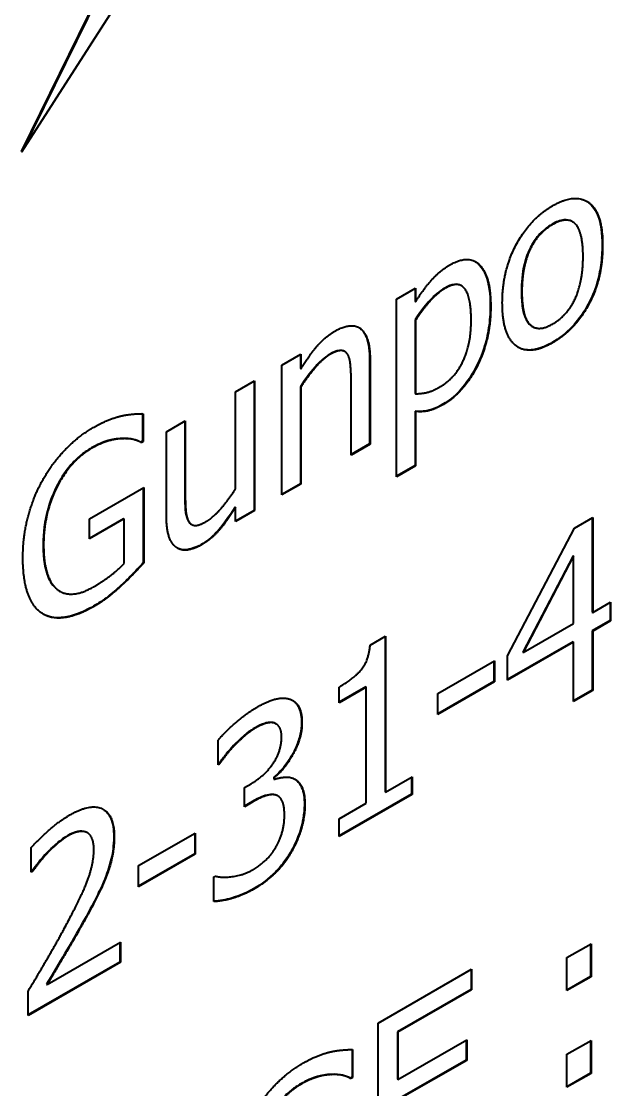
# Model space of a CAD drawing. Header units: inches. Extents: x 0 to 4752, y 0 to 3360.
# Drawn here: x 4267.71 to 4274.84, y 2281.57 to 2294.5 of the extents above; entities that cross this region are included whole.
import ezdxf

# ---------------------------------------------------------------- set-up
doc = ezdxf.new("R2010")
doc.units = ezdxf.units.IN
doc.header["$MEASUREMENT"] = 0
doc.layers.add('POWER SUPPLY CASE OUTLINE$0$가시적인 것(ISO)', color=3, linetype='Continuous', lineweight=40)
doc.layers.add('POWER SUPPLY CASE OUTLINE$0$가시적인 좁은 것(ISO)', color=3, linetype='Continuous', lineweight=35)

msp = doc.modelspace()

# ---------------------------------------------------------------- linework, layer by layer
at = {"layer": 'POWER SUPPLY CASE OUTLINE$0$가시적인 것(ISO)'}
for p, q in [((4267.716, 2292.926), (4271.904, 2299.449)), ((4267.71, 2292.93), (4269.823, 2297.232)), ((4269.831, 2297.232), (4267.716, 2292.926)), ((4267.71, 2292.93), (4267.716, 2292.926)), ((4274.373, 2292.081), (4274.378, 2292.078)), ((4272.25, 2291.141), (4272.479, 2291.273)), ((4272.473, 2291.27), (4272.473, 2291.112)), ((4272.479, 2291.273), (4272.479, 2291.108)), ((4273.03, 2291.306), (4273.036, 2291.303)), ((4272.25, 2288.992), (4272.25, 2291.141)), ((4272.473, 2291.112), (4272.479, 2291.108)), ((4272.473, 2290.891), (4272.479, 2290.888)), ((4272.473, 2290.891), (4272.473, 2289.999)), ((4272.479, 2290.888), (4272.479, 2289.996)), ((4273.891, 2290.811), (4273.897, 2290.808)), ((4270.863, 2290.342), (4271.091, 2290.474)), ((4271.086, 2290.471), (4271.086, 2290.302)), ((4271.091, 2290.474), (4271.091, 2290.299)), ((4271.618, 2290.51), (4271.624, 2290.507)), ((4270.863, 2288.771), (4270.863, 2290.342)), ((4271.923, 2290.408), (4271.923, 2289.389)), ((4271.929, 2290.405), (4271.929, 2289.386)), ((4271.086, 2290.302), (4271.091, 2290.299)), ((4270.302, 2290.019), (4270.531, 2290.151)), ((4270.525, 2290.148), (4270.525, 2288.584)), ((4270.531, 2290.151), (4270.531, 2288.581)), ((4271.086, 2290.08), (4271.091, 2290.077)), ((4271.086, 2290.08), (4271.086, 2288.907)), ((4271.091, 2290.077), (4271.091, 2288.903)), ((4271.7, 2289.254), (4271.7, 2290.149)), ((4270.302, 2288.846), (4270.302, 2290.019)), ((4272.473, 2289.999), (4272.479, 2289.996)), ((4269.177, 2289.755), (4269.177, 2289.422)), ((4269.183, 2289.755), (4269.183, 2289.419)), ((4272.473, 2289.785), (4272.479, 2289.782)), ((4272.473, 2289.785), (4272.473, 2289.127)), ((4272.479, 2289.782), (4272.479, 2289.124)), ((4269.465, 2289.537), (4269.693, 2289.669)), ((4269.688, 2289.665), (4269.688, 2288.776)), ((4269.693, 2289.669), (4269.693, 2288.773)), ((4268.928, 2289.455), (4268.933, 2289.452)), ((4269.177, 2289.422), (4269.157, 2289.41)), ((4269.183, 2289.419), (4269.162, 2289.407)), ((4269.177, 2289.422), (4269.183, 2289.419)), ((4269.465, 2288.518), (4269.465, 2289.537)), ((4269.157, 2289.41), (4269.162, 2289.407)), ((4271.923, 2289.389), (4271.7, 2289.26)), ((4271.929, 2289.386), (4271.7, 2289.254)), ((4271.923, 2289.389), (4271.929, 2289.386)), ((4272.473, 2289.127), (4272.25, 2288.999)), ((4272.479, 2289.124), (4272.25, 2288.992)), ((4272.473, 2289.127), (4272.479, 2289.124)), ((4271.086, 2288.907), (4270.863, 2288.778)), ((4271.091, 2288.903), (4270.863, 2288.771)), ((4271.086, 2288.907), (4271.091, 2288.903)), ((4268.533, 2288.483), (4269.19, 2288.862)), ((4269.185, 2288.858), (4269.185, 2287.951)), ((4269.19, 2288.862), (4269.19, 2287.948)), ((4270.296, 2288.625), (4270.302, 2288.622)), ((4270.302, 2288.449), (4270.302, 2288.622)), ((4270.525, 2288.584), (4270.302, 2288.455)), ((4270.531, 2288.581), (4270.302, 2288.449)), ((4270.525, 2288.584), (4270.531, 2288.581)), ((4268.947, 2288.484), (4268.533, 2288.246)), ((4268.533, 2288.239), (4268.533, 2288.483)), ((4268.953, 2288.481), (4268.533, 2288.239)), ((4268.947, 2288.484), (4268.953, 2288.481)), ((4268.953, 2287.94), (4268.953, 2288.481)), ((4269.766, 2288.416), (4269.772, 2288.413)), ((4274.401, 2288.369), (4274.624, 2288.498)), ((4274.618, 2288.495), (4274.618, 2287.353)), ((4274.624, 2288.498), (4274.624, 2287.35)), ((4273.591, 2286.824), (4274.401, 2288.369)), ((4274.385, 2288.036), (4273.776, 2286.868)), ((4274.39, 2288.033), (4273.782, 2286.865)), ((4274.385, 2288.036), (4274.39, 2288.033)), ((4274.39, 2287.215), (4274.39, 2288.033)), ((4269.185, 2287.951), (4269.19, 2287.948)), ((4268.139, 2287.632), (4268.144, 2287.628)), ((4268.173, 2287.608), (4268.179, 2287.604)), ((4274.624, 2287.35), (4274.839, 2287.474)), ((4274.839, 2287.474), (4274.839, 2287.248)), ((4274.618, 2287.353), (4274.624, 2287.35)), ((4274.834, 2287.471), (4274.834, 2287.251)), ((4273.782, 2286.865), (4274.39, 2287.215)), ((4274.834, 2287.251), (4274.618, 2287.127)), ((4274.839, 2287.248), (4274.624, 2287.124)), ((4274.834, 2287.251), (4274.839, 2287.248)), ((4274.618, 2287.127), (4274.618, 2286.408)), ((4274.618, 2287.127), (4274.624, 2287.124)), ((4274.624, 2287.124), (4274.624, 2286.405)), ((4271.929, 2286.953), (4272.117, 2287.061)), ((4272.111, 2287.058), (4272.111, 2285.178)), ((4272.117, 2287.061), (4272.117, 2285.175)), ((4274.385, 2286.993), (4273.591, 2286.536)), ((4274.39, 2286.99), (4273.591, 2286.529)), ((4274.385, 2286.993), (4274.39, 2286.99)), ((4274.39, 2286.271), (4274.39, 2286.99)), ((4273.591, 2286.529), (4273.591, 2286.824)), ((4273.776, 2286.868), (4273.782, 2286.865)), ((4272.749, 2286.368), (4273.434, 2286.763)), ((4273.428, 2286.76), (4273.428, 2286.512)), ((4273.434, 2286.763), (4273.434, 2286.509)), ((4271.878, 2286.447), (4271.555, 2286.261)), ((4271.555, 2286.254), (4271.555, 2286.446)), ((4271.883, 2286.443), (4271.555, 2286.254)), ((4271.878, 2286.447), (4271.883, 2286.443)), ((4271.883, 2285.041), (4271.883, 2286.443)), ((4273.428, 2286.512), (4272.749, 2286.121)), ((4273.434, 2286.509), (4272.749, 2286.114)), ((4273.428, 2286.512), (4273.434, 2286.509)), ((4272.749, 2286.114), (4272.749, 2286.368)), ((4274.618, 2286.408), (4274.39, 2286.277)), ((4274.624, 2286.405), (4274.39, 2286.271)), ((4274.618, 2286.408), (4274.624, 2286.405)), ((4270.786, 2286.004), (4270.792, 2286)), ((4270.089, 2285.505), (4270.089, 2285.802)), ((4270.277, 2285.737), (4270.283, 2285.734)), ((4270.098, 2285.517), (4270.089, 2285.512)), ((4270.104, 2285.514), (4270.089, 2285.505)), ((4270.098, 2285.517), (4270.104, 2285.514)), ((4270.409, 2285.23), (4270.49, 2285.276)), ((4270.764, 2285.353), (4270.77, 2285.349)), ((4270.764, 2285.353), (4270.764, 2285.332)), ((4270.764, 2285.332), (4270.77, 2285.329)), ((4270.77, 2285.349), (4270.77, 2285.329)), ((4272.117, 2285.175), (4272.438, 2285.36)), ((4272.432, 2285.357), (4272.432, 2285.15)), ((4272.438, 2285.36), (4272.438, 2285.146)), ((4270.409, 2284.997), (4270.409, 2285.23)), ((4272.432, 2285.15), (4271.555, 2284.644)), ((4272.438, 2285.146), (4271.555, 2284.638)), ((4272.111, 2285.178), (4272.117, 2285.175)), ((4272.432, 2285.15), (4272.438, 2285.146)), ((4270.506, 2285.06), (4270.409, 2285.004)), ((4270.512, 2285.056), (4270.409, 2284.997)), ((4270.807, 2285.131), (4270.813, 2285.128)), ((4271.555, 2284.851), (4271.883, 2285.041)), ((4271.555, 2284.638), (4271.555, 2284.851)), ((4268.504, 2284.684), (4268.51, 2284.681)), ((4269.129, 2284.284), (4269.814, 2284.678)), ((4269.808, 2284.675), (4269.808, 2284.427)), ((4269.814, 2284.678), (4269.814, 2284.424)), ((4267.83, 2284.206), (4267.83, 2284.504)), ((4269.808, 2284.427), (4269.129, 2284.036)), ((4269.814, 2284.424), (4269.129, 2284.029)), ((4269.808, 2284.427), (4269.814, 2284.424)), ((4269.129, 2284.029), (4269.129, 2284.284)), ((4267.838, 2284.217), (4267.83, 2284.212)), ((4267.844, 2284.214), (4267.83, 2284.206)), ((4267.838, 2284.217), (4267.844, 2284.214)), ((4270.04, 2284.147), (4270.057, 2284.157)), ((4270.04, 2283.85), (4270.04, 2284.147)), ((4268.02, 2282.844), (4268.909, 2283.356)), ((4268.903, 2283.353), (4268.903, 2283.117)), ((4268.909, 2283.356), (4268.909, 2283.114)), ((4274.311, 2283.171), (4274.602, 2283.339)), ((4274.596, 2283.335), (4274.596, 2282.942)), ((4274.602, 2283.339), (4274.602, 2282.938)), ((4268.903, 2283.117), (4267.792, 2282.477)), ((4268.909, 2283.114), (4267.792, 2282.471)), ((4268.903, 2283.117), (4268.909, 2283.114)), ((4274.311, 2282.771), (4274.311, 2283.171)), ((4272.026, 2282.378), (4273.158, 2283.03)), ((4273.153, 2283.027), (4273.153, 2282.786)), ((4273.158, 2283.03), (4273.158, 2282.782)), ((4268.014, 2282.848), (4268.02, 2282.844)), ((4274.596, 2282.942), (4274.311, 2282.778)), ((4274.602, 2282.938), (4274.311, 2282.771)), ((4274.596, 2282.942), (4274.602, 2282.938)), ((4267.792, 2282.471), (4267.792, 2282.768)), ((4273.153, 2282.786), (4272.261, 2282.272)), ((4273.158, 2282.782), (4272.266, 2282.269)), ((4273.153, 2282.786), (4273.158, 2282.782)), ((4272.026, 2280.285), (4272.026, 2282.378)), ((4272.261, 2282.272), (4272.266, 2282.269)), ((4272.261, 2282.272), (4272.261, 2281.699)), ((4272.266, 2282.269), (4272.266, 2281.695)), ((4272.266, 2281.695), (4273.098, 2282.174)), ((4273.092, 2282.171), (4273.092, 2281.93)), ((4273.098, 2282.174), (4273.098, 2281.927)), ((4271.711, 2282.057), (4271.711, 2281.724)), ((4271.716, 2282.057), (4271.716, 2281.721)), ((4274.311, 2282.001), (4274.602, 2282.168)), ((4274.596, 2282.165), (4274.596, 2281.771)), ((4274.602, 2282.168), (4274.602, 2281.768)), ((4273.092, 2281.93), (4272.261, 2281.451)), ((4273.098, 2281.927), (4272.266, 2281.448)), ((4273.092, 2281.93), (4273.098, 2281.927)), ((4274.311, 2281.601), (4274.311, 2282.001)), ((4271.461, 2281.757), (4271.467, 2281.754)), ((4271.711, 2281.724), (4271.69, 2281.713)), ((4271.69, 2281.713), (4271.696, 2281.709)), ((4271.716, 2281.721), (4271.696, 2281.709)), ((4271.711, 2281.724), (4271.716, 2281.721)), ((4272.261, 2281.699), (4272.266, 2281.695)), ((4274.596, 2281.771), (4274.311, 2281.607)), ((4274.602, 2281.768), (4274.311, 2281.601)), ((4274.596, 2281.771), (4274.602, 2281.768))]:
    msp.add_line(p, q, dxfattribs=at)
for points, degree in [([(4273.529, 2291.092), (4273.529, 2291.486), (4273.864, 2292.114), (4274.137, 2292.272)], 2), ([(4274.137, 2292.272), (4274.412, 2292.43), (4274.743, 2292.186), (4274.743, 2291.791)], 2), ([(4274.137, 2292.044), (4273.959, 2291.942), (4273.766, 2291.534), (4273.766, 2291.228)], 2), ([(4274.506, 2291.655), (4274.506, 2291.96), (4274.314, 2292.147), (4274.137, 2292.044)], 2), ([(4274.743, 2291.791), (4274.743, 2291.394), (4274.412, 2290.772), (4274.137, 2290.613)], 2), ([(4272.894, 2291.556), (4273.127, 2291.69), (4273.389, 2291.413), (4273.389, 2291.054)], 2), ([(4274.137, 2290.84), (4274.313, 2290.941), (4274.506, 2291.353), (4274.506, 2291.655)], 2), ([(4272.479, 2291.108), (4272.564, 2291.247), (4272.772, 2291.486), (4272.894, 2291.556)], 2), ([(4272.838, 2291.273), (4272.742, 2291.217), (4272.56, 2291.012), (4272.479, 2290.888)], 2), ([(4273.152, 2290.887), (4273.152, 2291.157), (4273.004, 2291.368), (4272.838, 2291.273)], 2), ([(4273.766, 2291.228), (4273.766, 2290.932), (4273.959, 2290.738), (4274.137, 2290.84)], 2), ([(4274.137, 2290.613), (4273.854, 2290.45), (4273.529, 2290.709), (4273.529, 2291.092)], 2), ([(4273.389, 2291.054), (4273.389, 2290.66), (4273.064, 2290.009), (4272.816, 2289.866)], 2), ([(4272.778, 2290.082), (4272.956, 2290.184), (4273.152, 2290.599), (4273.152, 2290.887)], 2), ([(4271.091, 2290.299), (4271.194, 2290.465), (4271.392, 2290.691), (4271.504, 2290.755)], 2), ([(4271.504, 2290.755), (4271.703, 2290.87), (4271.929, 2290.695), (4271.929, 2290.405)], 2), ([(4271.443, 2290.47), (4271.358, 2290.421), (4271.178, 2290.212), (4271.091, 2290.077)], 2), ([(4271.656, 2290.475), (4271.628, 2290.518), (4271.528, 2290.519), (4271.443, 2290.47)], 2), ([(4271.7, 2290.149), (4271.7, 2290.258), (4271.683, 2290.434), (4271.656, 2290.475)], 2), ([(4272.479, 2289.996), (4272.569, 2289.998), (4272.696, 2290.034), (4272.778, 2290.082)], 2), ([(4272.816, 2289.866), (4272.715, 2289.808), (4272.56, 2289.773), (4272.479, 2289.782)], 2), ([(4268.59, 2289.593), (4268.683, 2289.646), (4268.85, 2289.712), (4268.926, 2289.729)], 2), ([(4268.926, 2289.729), (4268.988, 2289.744), (4269.137, 2289.756), (4269.183, 2289.755)], 2), ([(4267.965, 2288.947), (4268.075, 2289.147), (4268.398, 2289.483), (4268.59, 2289.593)], 2), ([(4268.933, 2289.452), (4268.86, 2289.452), (4268.671, 2289.399), (4268.562, 2289.336)], 2), ([(4269.162, 2289.407), (4269.117, 2289.427), (4269.022, 2289.455), (4268.933, 2289.452)], 2), ([(4268.562, 2289.336), (4268.301, 2289.186), (4267.979, 2288.546), (4267.979, 2288.167)], 2), ([(4267.728, 2288.014), (4267.728, 2288.267), (4267.851, 2288.738), (4267.965, 2288.947)], 2), ([(4269.693, 2288.773), (4269.693, 2288.648), (4269.709, 2288.492), (4269.737, 2288.447)], 2), ([(4269.95, 2288.453), (4270.034, 2288.501), (4270.223, 2288.72), (4270.302, 2288.846)], 2), ([(4269.588, 2288.134), (4269.529, 2288.173), (4269.465, 2288.358), (4269.465, 2288.518)], 2), ([(4270.302, 2288.622), (4270.197, 2288.454), (4270.007, 2288.235), (4269.89, 2288.167)], 2), ([(4269.732, 2288.451), (4269.741, 2288.436), (4269.752, 2288.424), (4269.766, 2288.416)], 3), ([(4269.737, 2288.447), (4269.765, 2288.402), (4269.861, 2288.401), (4269.95, 2288.453)], 2), ([(4267.979, 2288.167), (4267.979, 2287.957), (4268.064, 2287.691), (4268.144, 2287.628)], 2), ([(4269.89, 2288.167), (4269.802, 2288.117), (4269.645, 2288.094), (4269.588, 2288.134)], 2), ([(4267.964, 2287.335), (4267.849, 2287.408), (4267.728, 2287.748), (4267.728, 2288.014)], 2), ([(4268.58, 2287.657), (4268.681, 2287.715), (4268.884, 2287.866), (4268.953, 2287.94)], 2), ([(4269.19, 2287.948), (4269.145, 2287.898), (4268.989, 2287.735), (4268.923, 2287.675)], 2), ([(4268.139, 2287.632), (4268.15, 2287.623), (4268.161, 2287.615), (4268.173, 2287.608)], 3), ([(4268.144, 2287.628), (4268.222, 2287.565), (4268.442, 2287.578), (4268.58, 2287.657)], 2), ([(4268.923, 2287.675), (4268.834, 2287.593), (4268.69, 2287.48), (4268.589, 2287.421)], 2), ([(4268.589, 2287.421), (4268.397, 2287.311), (4268.078, 2287.263), (4267.964, 2287.335)], 2), ([(4271.555, 2286.446), (4271.741, 2286.553), (4271.917, 2286.776), (4271.929, 2286.953)], 2), ([(4270.562, 2286.203), (4270.685, 2286.274), (4270.868, 2286.322), (4270.943, 2286.304)], 2), ([(4270.089, 2285.802), (4270.169, 2285.897), (4270.44, 2286.133), (4270.562, 2286.203)], 2), ([(4270.943, 2286.304), (4271.022, 2286.283), (4271.105, 2286.139), (4271.105, 2286.01)], 2), ([(4270.543, 2285.949), (4270.477, 2285.911), (4270.346, 2285.799), (4270.283, 2285.734)], 2), ([(4270.763, 2286.012), (4270.717, 2286.021), (4270.606, 2285.986), (4270.543, 2285.949)], 2), ([(4270.786, 2286.004), (4270.777, 2286.009), (4270.768, 2286.013), (4270.757, 2286.015)], 3), ([(4270.858, 2285.839), (4270.858, 2285.919), (4270.805, 2286.002), (4270.763, 2286.012)], 2), ([(4271.105, 2286.01), (4271.105, 2285.837), (4270.908, 2285.463), (4270.77, 2285.349)], 2), ([(4270.49, 2285.276), (4270.653, 2285.37), (4270.858, 2285.668), (4270.858, 2285.839)], 2), ([(4270.283, 2285.734), (4270.224, 2285.671), (4270.138, 2285.56), (4270.104, 2285.514)], 2), ([(4270.77, 2285.329), (4270.827, 2285.348), (4270.958, 2285.362), (4271.014, 2285.333)], 2), ([(4271.014, 2285.333), (4271.069, 2285.306), (4271.14, 2285.157), (4271.14, 2285.019)], 2), ([(4270.785, 2285.139), (4270.733, 2285.152), (4270.594, 2285.104), (4270.512, 2285.056)], 2), ([(4270.807, 2285.131), (4270.798, 2285.136), (4270.789, 2285.14), (4270.779, 2285.142)], 3), ([(4270.893, 2284.898), (4270.893, 2285.011), (4270.836, 2285.126), (4270.785, 2285.139)], 2), ([(4271.14, 2285.019), (4271.14, 2284.879), (4271.056, 2284.591), (4270.98, 2284.456)], 2), ([(4267.83, 2284.504), (4267.905, 2284.59), (4268.174, 2284.828), (4268.294, 2284.897)], 2), ([(4268.294, 2284.897), (4268.548, 2285.043), (4268.834, 2284.897), (4268.834, 2284.633)], 2), ([(4270.794, 2284.515), (4270.842, 2284.605), (4270.893, 2284.784), (4270.893, 2284.898)], 2), ([(4268.276, 2284.644), (4268.212, 2284.607), (4268.08, 2284.494), (4268.02, 2284.43)], 2), ([(4268.498, 2284.687), (4268.455, 2284.705), (4268.344, 2284.683), (4268.276, 2284.644)], 2), ([(4268.504, 2284.684), (4268.5, 2284.686), (4268.496, 2284.688), (4268.492, 2284.69)], 3), ([(4268.587, 2284.476), (4268.587, 2284.564), (4268.54, 2284.669), (4268.498, 2284.687)], 2), ([(4268.834, 2284.633), (4268.834, 2284.509), (4268.784, 2284.273), (4268.74, 2284.16)], 2), ([(4270.519, 2284.24), (4270.594, 2284.283), (4270.744, 2284.423), (4270.794, 2284.515)], 2), ([(4268.02, 2284.43), (4267.968, 2284.377), (4267.873, 2284.254), (4267.844, 2284.214)], 2), ([(4268.229, 2283.523), (4268.436, 2283.905), (4268.587, 2284.308), (4268.587, 2284.476)], 2), ([(4270.98, 2284.456), (4270.901, 2284.315), (4270.676, 2284.088), (4270.534, 2284.006)], 2), ([(4270.057, 2284.157), (4270.133, 2284.136), (4270.392, 2284.166), (4270.519, 2284.24)], 2), ([(4268.74, 2284.16), (4268.696, 2284.043), (4268.568, 2283.79), (4268.498, 2283.663)], 2), ([(4270.534, 2284.006), (4270.397, 2283.927), (4270.131, 2283.85), (4270.04, 2283.85)], 2), ([(4268.498, 2283.663), (4268.383, 2283.452), (4268.103, 2282.982), (4268.02, 2282.844)], 2), ([(4267.792, 2282.768), (4267.913, 2282.968), (4268.127, 2283.333), (4268.229, 2283.523)], 2), ([(4271.46, 2282.031), (4271.521, 2282.046), (4271.671, 2282.058), (4271.716, 2282.057)], 2), ([(4271.124, 2281.896), (4271.216, 2281.949), (4271.383, 2282.015), (4271.46, 2282.031)], 2), ([(4270.499, 2281.249), (4270.609, 2281.45), (4270.931, 2281.785), (4271.124, 2281.896)], 2), ([(4271.467, 2281.754), (4271.394, 2281.754), (4271.204, 2281.701), (4271.096, 2281.639)], 2), ([(4271.696, 2281.709), (4271.65, 2281.729), (4271.555, 2281.757), (4271.467, 2281.754)], 2), ([(4271.096, 2281.639), (4270.835, 2281.488), (4270.512, 2280.848), (4270.512, 2280.47)], 2)]:
    msp.add_open_spline(points, degree=degree, dxfattribs=at)
for points, knots in [([(4274.548, 2292.327), (4274.551, 2292.326), (4274.554, 2292.324), (4274.6, 2292.294), (4274.646, 2292.247), (4274.723, 2292.06), (4274.737, 2291.929), (4274.737, 2291.794)], [-0.116905, -0.116905, -0.116905, -0.116905, -0.1136226, -0.1136226, -0.0617594, -0.0617594, 0, 0, 0, 0]), ([(4274.131, 2292.048), (4274.101, 2292.03), (4274.071, 2292.01), (4274.016, 2291.964), (4273.99, 2291.939), (4273.928, 2291.867), (4273.897, 2291.82), (4273.844, 2291.718), (4273.817, 2291.654), (4273.768, 2291.453), (4273.76, 2291.335), (4273.76, 2291.232)], [-0.1718603, -0.1718603, -0.1718603, -0.1718603, -0.1450483, -0.1450483, -0.1202898, -0.1202898, -0.083085, -0.083085, -0.0475005, -0.0475005, 0, 0, 0, 0]), ([(4274.373, 2292.081), (4274.373, 2292.081), (4274.373, 2292.081), (4274.344, 2292.098), (4274.311, 2292.104), (4274.228, 2292.095), (4274.18, 2292.076), (4274.131, 2292.048)], [-0.04733155, -0.04733155, -0.04733155, -0.04733155, -0.04729209, -0.04729209, -0.02585599, -0.02585599, 0, 0, 0, 0]), ([(4274.737, 2291.794), (4274.737, 2291.717), (4274.732, 2291.636), (4274.71, 2291.48), (4274.695, 2291.405), (4274.649, 2291.253), (4274.611, 2291.15), (4274.495, 2290.951), (4274.438, 2290.874), (4274.296, 2290.726), (4274.214, 2290.664), (4274.131, 2290.616)], [-0.2344064, -0.2344064, -0.2344064, -0.2344064, -0.1790611, -0.1790611, -0.1302839, -0.1302839, -0.0811533, -0.0811533, -0.0439624, -0.0439624, 0, 0, 0, 0]), ([(4273.202, 2291.596), (4273.205, 2291.594), (4273.209, 2291.592), (4273.254, 2291.561), (4273.295, 2291.512), (4273.368, 2291.33), (4273.383, 2291.195), (4273.383, 2291.057)], [-0.1140246, -0.1140246, -0.1140246, -0.1140246, -0.1101388, -0.1101388, -0.0632762, -0.0632762, 0, 0, 0, 0]), ([(4272.833, 2291.276), (4272.801, 2291.258), (4272.769, 2291.235), (4272.705, 2291.182), (4272.675, 2291.151), (4272.619, 2291.089), (4272.553, 2291.014), (4272.473, 2290.891)], [-0.1791388, -0.1791388, -0.1791388, -0.1791388, -0.1176168, -0.1176168, -0.0548899, -0.0548899, 0, 0, 0, 0]), ([(4273.03, 2291.306), (4273.03, 2291.306), (4273.03, 2291.306), (4273.007, 2291.319), (4272.981, 2291.324), (4272.914, 2291.316), (4272.873, 2291.3), (4272.833, 2291.276)], [-0.03843862, -0.03843862, -0.03843862, -0.03843862, -0.03818519, -0.03818519, -0.02145576, -0.02145576, 0, 0, 0, 0]), ([(4273.76, 2291.232), (4273.76, 2291.163), (4273.764, 2291.095), (4273.783, 2290.982), (4273.796, 2290.934), (4273.842, 2290.846), (4273.87, 2290.824), (4273.891, 2290.811)], [-0.09215979, -0.09215979, -0.09215979, -0.09215979, -0.07620997, -0.07620997, -0.06294949, -0.06294949, -0.04700202, -0.04700202, -0.04700202, -0.04700202]), ([(4273.383, 2291.057), (4273.383, 2290.972), (4273.377, 2290.884), (4273.351, 2290.711), (4273.332, 2290.628), (4273.262, 2290.412), (4273.21, 2290.311), (4273.121, 2290.162), (4273.069, 2290.091), (4272.947, 2289.961), (4272.88, 2289.909), (4272.811, 2289.869)], [-0.1439258, -0.1439258, -0.1439258, -0.1439258, -0.1215063, -0.1215063, -0.1015717, -0.1015717, -0.07039, -0.07039, -0.0365438, -0.0365438, 0, 0, 0, 0]), ([(4271.792, 2290.798), (4271.795, 2290.797), (4271.798, 2290.795), (4271.829, 2290.774), (4271.86, 2290.741), (4271.914, 2290.604), (4271.923, 2290.506), (4271.923, 2290.408)], [-0.08550858, -0.08550858, -0.08550858, -0.08550858, -0.08197159, -0.08197159, -0.04502634, -0.04502634, 0, 0, 0, 0]), ([(4274.131, 2290.616), (4274.086, 2290.59), (4274.041, 2290.568), (4273.956, 2290.538), (4273.916, 2290.529), (4273.819, 2290.522), (4273.768, 2290.533), (4273.722, 2290.558)], [-0.2485918, -0.2485918, -0.2485918, -0.2485918, -0.2102442, -0.2102442, -0.174715, -0.174715, -0.1206371, -0.1206371, -0.1206371, -0.1206371]), ([(4271.438, 2290.473), (4271.409, 2290.456), (4271.38, 2290.435), (4271.31, 2290.374), (4271.278, 2290.337), (4271.199, 2290.246), (4271.14, 2290.165), (4271.086, 2290.08)], [-0.05288008, -0.05288008, -0.05288008, -0.05288008, -0.04672614, -0.04672614, -0.03775206, -0.03775206, 0, 0, 0, 0]), ([(4271.618, 2290.51), (4271.616, 2290.512), (4271.614, 2290.513), (4271.599, 2290.519), (4271.582, 2290.524), (4271.522, 2290.516), (4271.48, 2290.497), (4271.438, 2290.473)], [-0.04126539, -0.04126539, -0.04126539, -0.04126539, -0.03828666, -0.03828666, -0.02245416, -0.02245416, 0, 0, 0, 0]), ([(4272.811, 2289.869), (4272.717, 2289.816), (4272.66, 2289.8), (4272.576, 2289.781), (4272.523, 2289.779), (4272.473, 2289.785)], [-0.04631278, -0.04631278, -0.04631278, -0.04631278, -0.0307743, -0.0307743, 0, 0, 0, 0]), ([(4268.928, 2289.455), (4268.864, 2289.455), (4268.798, 2289.439), (4268.694, 2289.41), (4268.625, 2289.379), (4268.557, 2289.34)], [-0.05733148, -0.05733148, -0.05733148, -0.05733148, -0.03632461, -0.03632461, 0, 0, 0, 0]), ([(4269.157, 2289.41), (4269.127, 2289.423), (4269.095, 2289.435), (4269.027, 2289.455), (4268.977, 2289.457), (4268.928, 2289.455)], [-0.05329076, -0.05329076, -0.05329076, -0.05329076, -0.02854251, -0.02854251, 0, 0, 0, 0]), ([(4268.557, 2289.34), (4268.517, 2289.317), (4268.478, 2289.291), (4268.403, 2289.23), (4268.368, 2289.198), (4268.27, 2289.093), (4268.215, 2289.016), (4268.122, 2288.851), (4268.071, 2288.743), (4267.989, 2288.455), (4267.973, 2288.307), (4267.973, 2288.171)], [-0.2441297, -0.2441297, -0.2441297, -0.2441297, -0.2102118, -0.2102118, -0.1781248, -0.1781248, -0.1186624, -0.1186624, -0.0626206, -0.0626206, 0, 0, 0, 0]), ([(4269.688, 2288.776), (4269.688, 2288.665), (4269.692, 2288.595), (4269.703, 2288.516), (4269.714, 2288.48), (4269.732, 2288.451)], [-0.03935745, -0.03935745, -0.03935745, -0.03935745, -0.02028099, -0.02028099, 0, 0, 0, 0]), ([(4270.296, 2288.625), (4270.22, 2288.503), (4270.14, 2288.392), (4270.009, 2288.254), (4269.947, 2288.207), (4269.884, 2288.171)], [-0.07485343, -0.07485343, -0.07485343, -0.07485343, -0.03349978, -0.03349978, 0, 0, 0, 0]), ([(4267.973, 2288.171), (4267.973, 2287.978), (4268, 2287.864), (4268.055, 2287.723), (4268.09, 2287.669), (4268.139, 2287.632)], [-0.08410972, -0.08410972, -0.08410972, -0.08410972, -0.03932956, -0.03932956, 0, 0, 0, 0]), ([(4269.884, 2288.171), (4269.851, 2288.151), (4269.817, 2288.136), (4269.76, 2288.117), (4269.726, 2288.107), (4269.657, 2288.105), (4269.625, 2288.112), (4269.598, 2288.127)], [-0.07177064, -0.07177064, -0.07177064, -0.07177064, -0.04471767, -0.04471767, -0.0246166, -0.0246166, -0.00404207, -0.00404207, -0.00404207, -0.00404207]), ([(4269.185, 2287.951), (4269.138, 2287.9), (4269.073, 2287.832), (4269.015, 2287.771), (4268.966, 2287.722), (4268.918, 2287.678)], [-0.03337016, -0.03337016, -0.03337016, -0.03337016, -0.02664967, -0.02664967, 0, 0, 0, 0]), ([(4268.918, 2287.678), (4268.864, 2287.63), (4268.811, 2287.583), (4268.701, 2287.496), (4268.639, 2287.457), (4268.583, 2287.425)], [-0.05902313, -0.05902313, -0.05902313, -0.05902313, -0.02974188, -0.02974188, 0, 0, 0, 0]), ([(4268.583, 2287.425), (4268.514, 2287.385), (4268.444, 2287.351), (4268.313, 2287.305), (4268.25, 2287.29), (4268.108, 2287.28), (4268.035, 2287.294), (4267.972, 2287.33)], [-0.1217861, -0.1217861, -0.1217861, -0.1217861, -0.0851199, -0.0851199, -0.0509926, -0.0509926, -0.0034065, -0.0034065, -0.0034065, -0.0034065]), ([(4270.99, 2286.285), (4270.999, 2286.28), (4271.007, 2286.274), (4271.037, 2286.248), (4271.055, 2286.223), (4271.09, 2286.143), (4271.099, 2286.081), (4271.099, 2286.013)], [-0.05646243, -0.05646243, -0.05646243, -0.05646243, -0.04958587, -0.04958587, -0.03093139, -0.03093139, 0, 0, 0, 0]), ([(4270.537, 2285.953), (4270.474, 2285.916), (4270.426, 2285.876), (4270.362, 2285.821), (4270.319, 2285.78), (4270.277, 2285.737)], [-0.03494852, -0.03494852, -0.03494852, -0.03494852, -0.02387701, -0.02387701, 0, 0, 0, 0]), ([(4270.757, 2286.015), (4270.714, 2286.024), (4270.674, 2286.012), (4270.617, 2285.994), (4270.577, 2285.976), (4270.537, 2285.953)], [-0.03116076, -0.03116076, -0.03116076, -0.03116076, -0.02118185, -0.02118185, 0, 0, 0, 0]), ([(4271.099, 2286.013), (4271.099, 2285.968), (4271.094, 2285.92), (4271.072, 2285.822), (4271.056, 2285.773), (4271.005, 2285.655), (4270.963, 2285.581), (4270.869, 2285.451), (4270.819, 2285.397), (4270.764, 2285.353)], [-0.1064147, -0.1064147, -0.1064147, -0.1064147, -0.0833746, -0.0833746, -0.0607604, -0.0607604, -0.0294927, -0.0294927, 0, 0, 0, 0]), ([(4270.277, 2285.737), (4270.219, 2285.675), (4270.187, 2285.634), (4270.15, 2285.586), (4270.123, 2285.551), (4270.098, 2285.517)], [-0.02322228, -0.02322228, -0.02322228, -0.02322228, -0.01600932, -0.01600932, 0, 0, 0, 0]), ([(4271.02, 2285.33), (4271.034, 2285.321), (4271.048, 2285.31), (4271.082, 2285.271), (4271.095, 2285.244), (4271.126, 2285.175), (4271.134, 2285.099), (4271.134, 2285.023)], [-0.04712532, -0.04712532, -0.04712532, -0.04712532, -0.04294309, -0.04294309, -0.03515163, -0.03515163, 0, 0, 0, 0]), ([(4270.779, 2285.142), (4270.762, 2285.147), (4270.743, 2285.148), (4270.694, 2285.143), (4270.669, 2285.135), (4270.608, 2285.114), (4270.557, 2285.089), (4270.506, 2285.06)], [-0.0368409, -0.0368409, -0.0368409, -0.0368409, -0.03280648, -0.03280648, -0.02690103, -0.02690103, 0, 0, 0, 0]), ([(4271.134, 2285.023), (4271.134, 2284.898), (4271.109, 2284.797), (4271.065, 2284.643), (4271.025, 2284.55), (4270.974, 2284.459)], [-0.06339415, -0.06339415, -0.06339415, -0.06339415, -0.03915717, -0.03915717, 0, 0, 0, 0]), ([(4268.698, 2284.966), (4268.738, 2284.942), (4268.769, 2284.906), (4268.818, 2284.795), (4268.828, 2284.719), (4268.828, 2284.636)], [-0.06849731, -0.06849731, -0.06849731, -0.06849731, -0.03792369, -0.03792369, 0, 0, 0, 0]), ([(4268.271, 2284.647), (4268.209, 2284.612), (4268.161, 2284.572), (4268.097, 2284.517), (4268.055, 2284.477), (4268.014, 2284.433)], [-0.0350196, -0.0350196, -0.0350196, -0.0350196, -0.02350936, -0.02350936, 0, 0, 0, 0]), ([(4268.492, 2284.69), (4268.457, 2284.705), (4268.422, 2284.703), (4268.354, 2284.689), (4268.312, 2284.672), (4268.271, 2284.647)], [-0.03768888, -0.03768888, -0.03768888, -0.03768888, -0.02216297, -0.02216297, 0, 0, 0, 0]), ([(4268.828, 2284.636), (4268.828, 2284.521), (4268.812, 2284.435), (4268.787, 2284.318), (4268.764, 2284.241), (4268.734, 2284.163)], [-0.0491395, -0.0491395, -0.0491395, -0.0491395, -0.03196076, -0.03196076, 0, 0, 0, 0]), ([(4268.014, 2284.433), (4267.963, 2284.381), (4267.928, 2284.335), (4267.891, 2284.287), (4267.862, 2284.249), (4267.838, 2284.217)], [-0.0232837, -0.0232837, -0.0232837, -0.0232837, -0.01528095, -0.01528095, 0, 0, 0, 0]), ([(4270.974, 2284.459), (4270.948, 2284.412), (4270.919, 2284.368), (4270.849, 2284.276), (4270.813, 2284.236), (4270.702, 2284.123), (4270.615, 2284.059), (4270.528, 2284.009)], [-0.07795615, -0.07795615, -0.07795615, -0.07795615, -0.06318993, -0.06318993, -0.04593718, -0.04593718, 0, 0, 0, 0]), ([(4268.734, 2284.163), (4268.691, 2284.049), (4268.645, 2283.956), (4268.583, 2283.834), (4268.539, 2283.75), (4268.492, 2283.666)], [-0.05140977, -0.05140977, -0.05140977, -0.05140977, -0.03593693, -0.03593693, 0, 0, 0, 0]), ([(4270.528, 2284.009), (4270.399, 2283.934), (4270.302, 2283.904), (4270.185, 2283.87), (4270.108, 2283.854), (4270.04, 2283.853)], [-0.06499729, -0.06499729, -0.06499729, -0.06499729, -0.04112639, -0.04112639, -0.00111349, -0.00111349, -0.00111349, -0.00111349]), ([(4268.492, 2283.666), (4268.379, 2283.458), (4268.3, 2283.325), (4268.17, 2283.108), (4268.083, 2282.962), (4268.014, 2282.848)], [-0.09639597, -0.09639597, -0.09639597, -0.09639597, -0.05005426, -0.05005426, 0, 0, 0, 0]), ([(4271.461, 2281.757), (4271.397, 2281.757), (4271.332, 2281.742), (4271.227, 2281.712), (4271.159, 2281.681), (4271.09, 2281.642)], [-0.05733148, -0.05733148, -0.05733148, -0.05733148, -0.03632461, -0.03632461, 0, 0, 0, 0]), ([(4271.69, 2281.713), (4271.66, 2281.726), (4271.629, 2281.737), (4271.56, 2281.757), (4271.51, 2281.759), (4271.461, 2281.757)], [-0.05329076, -0.05329076, -0.05329076, -0.05329076, -0.02854251, -0.02854251, 0, 0, 0, 0]), ([(4271.09, 2281.642), (4271.051, 2281.619), (4271.012, 2281.593), (4270.937, 2281.533), (4270.901, 2281.5), (4270.804, 2281.395), (4270.749, 2281.318), (4270.656, 2281.154), (4270.604, 2281.045), (4270.522, 2280.757), (4270.506, 2280.609), (4270.506, 2280.473)], [-0.2441297, -0.2441297, -0.2441297, -0.2441297, -0.2102118, -0.2102118, -0.1781248, -0.1781248, -0.1186624, -0.1186624, -0.0626206, -0.0626206, 0, 0, 0, 0])]:
    msp.add_open_spline(points, degree=3, knots=knots, dxfattribs=at)
at = {"layer": 'POWER SUPPLY CASE OUTLINE$0$가시적인 좁은 것(ISO)'}
for p, q in [((4274.131, 2292.048), (4274.137, 2292.044)), ((4274.737, 2291.794), (4274.743, 2291.791)), ((4272.833, 2291.276), (4272.838, 2291.273)), ((4273.76, 2291.232), (4273.766, 2291.228)), ((4273.383, 2291.057), (4273.389, 2291.054)), ((4274.131, 2290.616), (4274.137, 2290.613)), ((4271.438, 2290.473), (4271.443, 2290.47)), ((4271.923, 2290.408), (4271.929, 2290.405)), ((4272.811, 2289.869), (4272.816, 2289.866)), ((4268.557, 2289.34), (4268.562, 2289.336)), ((4269.688, 2288.776), (4269.693, 2288.773)), ((4269.732, 2288.451), (4269.737, 2288.447)), ((4267.973, 2288.171), (4267.979, 2288.167)), ((4269.884, 2288.171), (4269.89, 2288.167)), ((4268.918, 2287.678), (4268.923, 2287.675)), ((4268.583, 2287.425), (4268.589, 2287.421)), ((4270.537, 2285.953), (4270.543, 2285.949)), ((4270.757, 2286.015), (4270.763, 2286.012)), ((4271.099, 2286.013), (4271.105, 2286.01)), ((4270.506, 2285.06), (4270.512, 2285.056)), ((4270.779, 2285.142), (4270.785, 2285.139)), ((4271.134, 2285.023), (4271.14, 2285.019)), ((4268.271, 2284.647), (4268.276, 2284.644)), ((4268.492, 2284.69), (4268.498, 2284.687)), ((4268.828, 2284.636), (4268.834, 2284.633)), ((4268.014, 2284.433), (4268.02, 2284.43)), ((4270.974, 2284.459), (4270.98, 2284.456)), ((4268.734, 2284.163), (4268.74, 2284.16)), ((4270.528, 2284.009), (4270.534, 2284.006)), ((4268.492, 2283.666), (4268.498, 2283.663)), ((4271.09, 2281.642), (4271.096, 2281.639))]:
    msp.add_line(p, q, dxfattribs=at)

doc.saveas('drawing.dxf')
